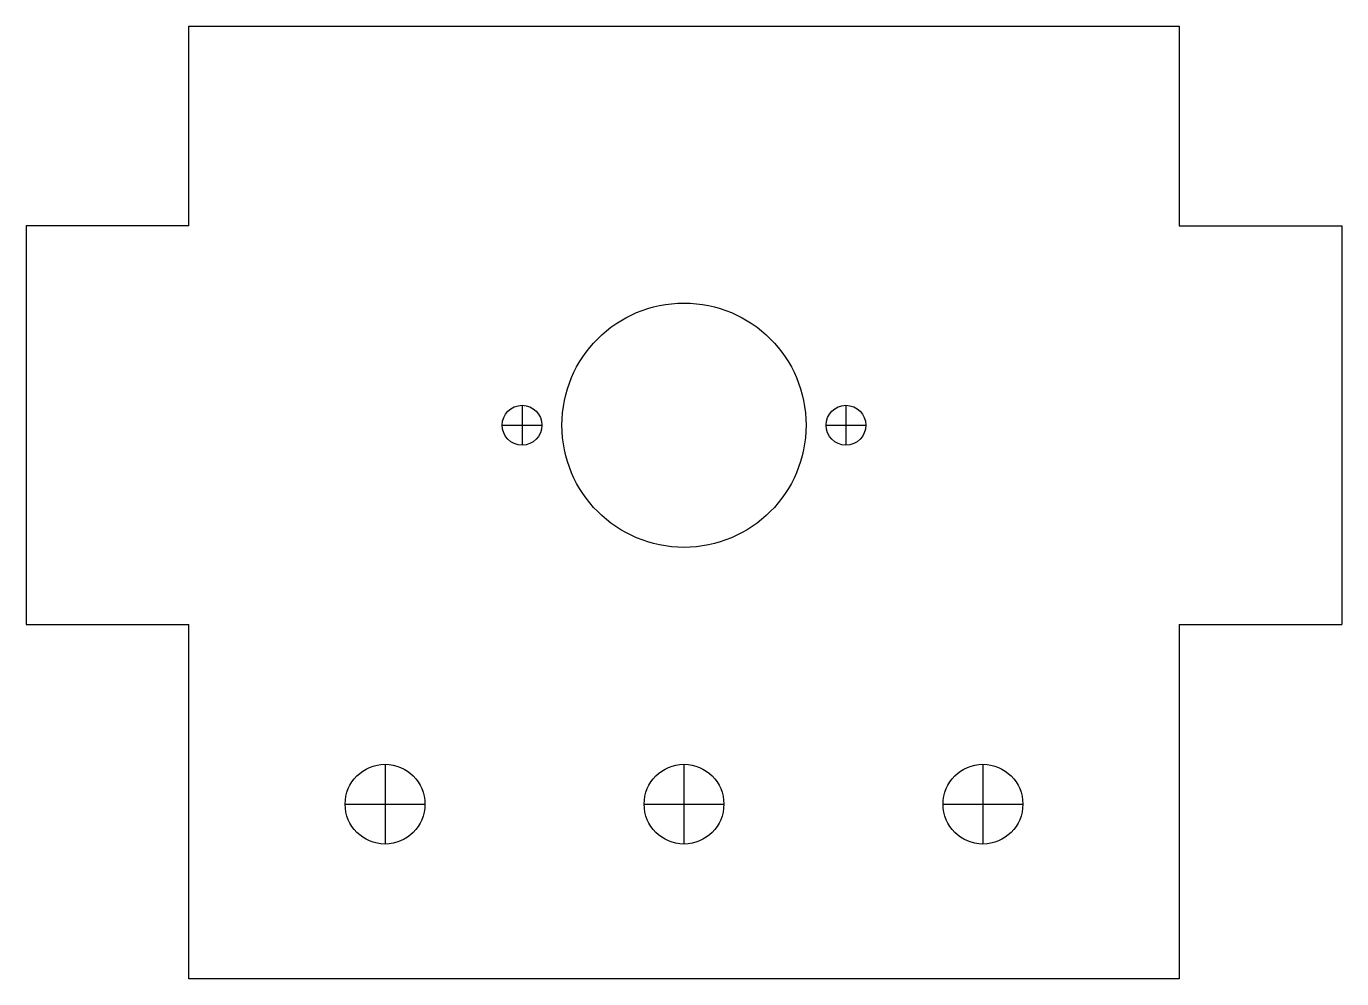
# Model space of a CAD drawing. Extents: x -66 to 66, y -56 to 40.
import ezdxf

# ---------------------------------------------------------------- set-up
doc = ezdxf.new("R2010")
doc.units = 0
doc.layers.add('Compound', color=7, linetype='CONTINUOUS')

msp = doc.modelspace()

# ---------------------------------------------------------------- linework, layer by layer
at = {"layer": 'Compound'}
for p, q in [((-49.7, 20), (-49.7, 40)), ((-49.7, 40), (49.7, 40)), ((49.7, 40), (49.7, 20)), ((-66, 20), (-66, -20)), ((-49.7, 20), (-66, 20)), ((49.7, 20), (66, 20)), ((66, 20), (66, -20)), ((-16.25, 2), (-16.25, -2)), ((16.25, 2), (16.25, -2)), ((-18.25, 0), (-14.25, 0)), ((14.25, 0), (18.25, 0)), ((-66, -20), (-49.7, -20)), ((-49.7, -55.5), (-49.7, -20)), ((49.7, -20), (66, -20)), ((49.7, -20), (49.7, -55.5)), ((-30, -34), (-30, -42)), ((0, -42), (0, -34)), ((30, -34), (30, -42)), ((-34, -38), (-26, -38)), ((-4, -38), (4, -38)), ((26, -38), (34, -38)), ((49.7, -55.5), (-49.7, -55.5))]:
    msp.add_line(p, q, dxfattribs=at)
for centre, radius in [((0, 0), 12.25), ((-16.25, 0), 2), ((16.25, 0), 2), ((-30, -38), 4), ((0, -38), 4), ((30, -38), 4)]:
    msp.add_circle(centre, radius, dxfattribs=at)

doc.saveas('drawing.dxf')
